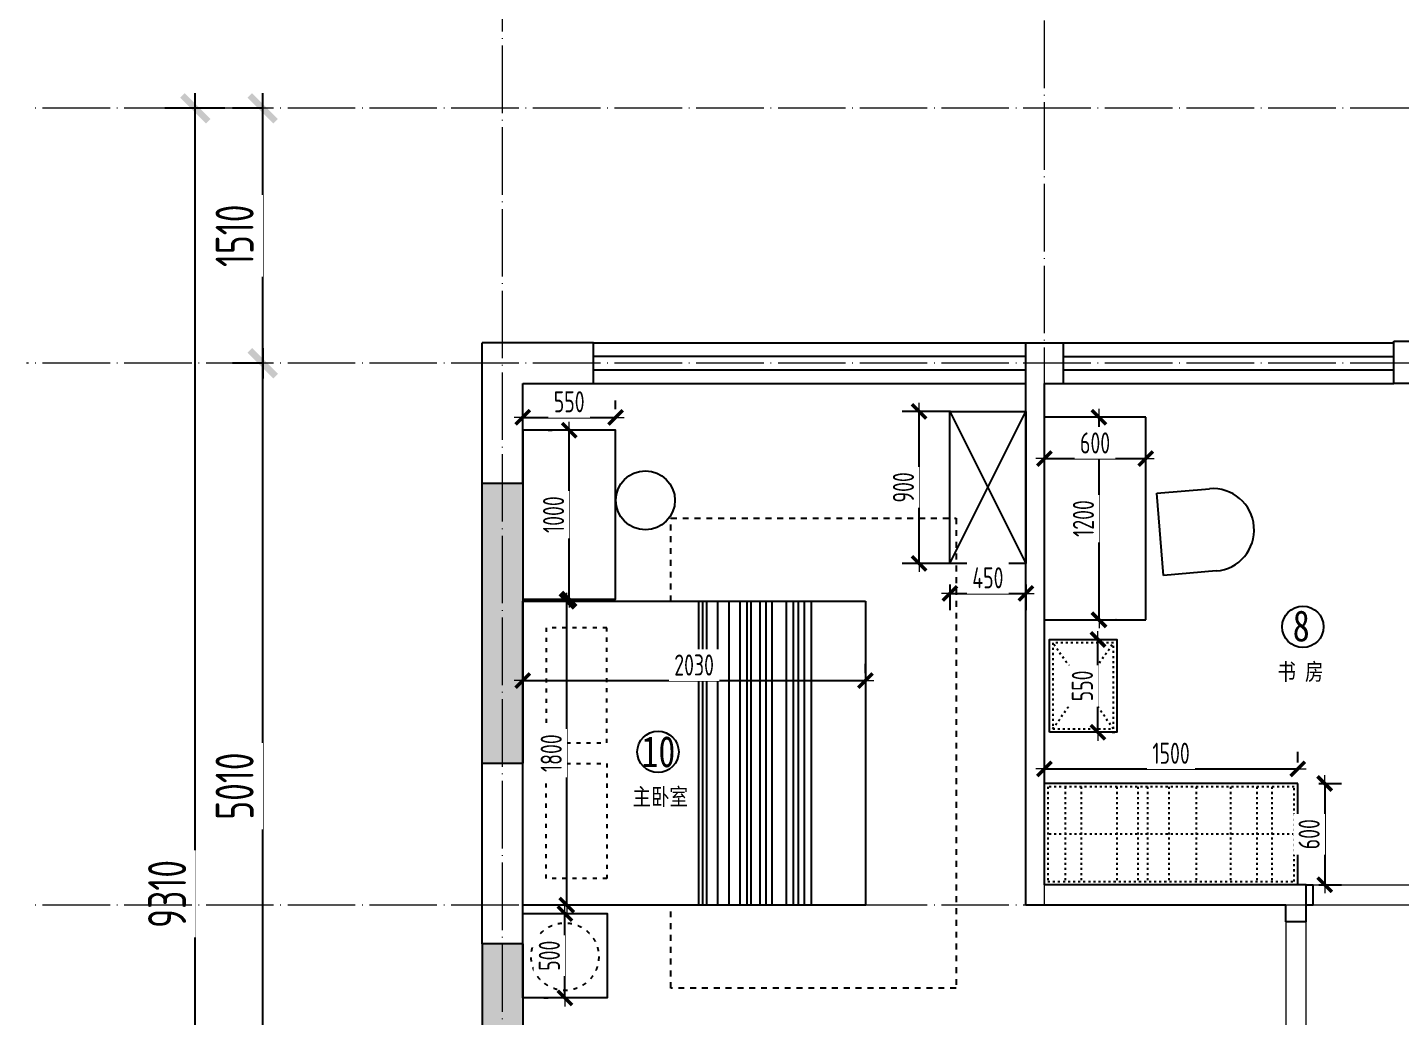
# Model space of a CAD drawing. Header units: inches. Extents: x 600 to 250244, y -404780 to 1000.
# Drawn here: x 32537 to 40670, y -348267 to -342407 of the extents above; entities that cross this region are included whole.
import ezdxf

# ---------------------------------------------------------------- set-up
doc = ezdxf.new("R2010")
doc.units = ezdxf.units.IN
doc.header["$MEASUREMENT"] = 0
for name, pattern in [('ACAD_ISO03W100', [30, 12, -18]), ('DOTE', [2.42, 2, -0.2, 0.02, -0.2]), ('iGo户型优化10', [30, 12, -18]), ('iGo户型优化15', [2, 1, -1])]:
    doc.linetypes.add(name, pattern=pattern)
for name, color, linetype in [('D-ARCHI', 250, 'Continuous'), ('EVH 立面填充', 8, 'Continuous'), ('IBS-003-建筑窗框', 3, 'Continuous'), ('IBS-182-原建筑非承重墙', 150, 'Continuous'), ('IBS-200-原建筑承重墙柱', 200, 'Continuous'), ('IBS-63-原建筑窗', 63, 'Continuous'), ('IDS-040-固定高家具', 40, 'Continuous'), ('IFF-51-活动家具', 51, 'Continuous'), ('iGo户型优化', 7, 'Continuous'), ('外标注', 50, 'Continuous'), ('房间编号', 50, 'Continuous')]:
    doc.layers.add(name, color=color, linetype=linetype)
doc.layers.add('天棚材质标注', color=2, linetype='Continuous', lineweight=5)
doc.layers.add('门', color=65, linetype='Continuous', lineweight=13)
doc.styles.add('ARI', font='SimSun.ttf', dxfattribs={"width": 0.8, "height": 200})
doc.styles.add('HBA-DIMT', font='ARCHS.SHX', dxfattribs={"width": 0.8})
doc.styles.add('宋体', font='SimSun.ttf', dxfattribs={"width": 0.8})
doc.dimstyles.new('HBA_40', dxfattribs={"dimscale": 50, "dimtxt": 2.5, "dimasz": 0.1, "dimexe": 2, "dimexo": 2.5, "dimgap": 0.6, "dimtad": 1, "dimdec": 0, "dimrnd": 5, "dimzin": 0, "dimtxsty": 'HBA-DIMT', "dimblk": 'HBA_DIMENSION_TICK', "dimblk1": 'HBA_DIMENSION_TICK', "dimblk2": 'HBA_DIMENSION_TICK', "dimcen": 0.125, "dimclrd": 44, "dimclre": 44, "dimclrt": 2, "dimadec": 0, "dimazin": 0, "dimtfac": 1, "dimtdec": 0, "dimtix": 1, "dimtmove": 1, "dimatfit": 3, "dimldrblk": 'HBA_Leader_Dot', "dimfxl": 0, "dimtvp": 1, "dimtfill": 1, "dimtolj": 1, "dimtzin": 0, "dimarcsym": 0})

# ---------------------------------------------------------------- blocks, each defined once
blk = doc.blocks.new('HBA_DIMENSION_TICK')
at = {"color": 0, "linetype": 'ByBlock'}
for p, q in [((-10, 0), (0, 0)), ((0, 0), (10, 0))]:
    blk.add_line(p, q, dxfattribs=at)
at = {"color": 50, "linetype": 'ByBlock'}
blk.add_solid([(-10, -7), (-7, -10), (7, 10), (10, 7)], dxfattribs=at)
blk = doc.blocks.new('*D253')
at = {"layer": 'Defpoints', "color": 0, "transparency": 16777216}
for p in [(33930.5, -344396.3), (34131.7, -344396.3), (34131.7, -349406.3)]:
    blk.add_point(p, dxfattribs=at)
at = {"layer": '外标注', "color": 44, "lineweight": -2, "transparency": 16777216}
for p, q in [((33930.5, -344396.3), (33750.5, -344396.3)), ((33930.5, -349397.3), (33930.5, -344405.3)), ((33930.5, -349406.3), (33750.5, -349406.3))]:
    blk.add_line(p, q, dxfattribs=at)
at = {"layer": '外标注', "color": 44, "lineweight": -2, "transparency": 16777216, "xscale": 9, "yscale": 9, "zscale": 9}
for p, rotation in [((33930.5, -344396.3), 90), ((33930.5, -349406.3), 270)]:
    blk.add_blockref('HBA_DIMENSION_TICK', p, dxfattribs=dict(at, rotation=rotation))
at = {"layer": '外标注', "color": 2, "transparency": 16777216, "insert": (33764, -346901.3), "char_height": 225, "attachment_point": 5, "rotation": 90, "style": 'HBA-DIMT', "bg_fill": 3, "box_fill_scale": 1.25, "bg_fill_color": 256, "bg_fill_true_color": 13158600, "bg_fill_transparency": 0}
blk.add_mtext('\\A1;5010', dxfattribs=at)
blk = doc.blocks.new('HBA_Leader_Dot')
at = {"color": 0, "linetype": 'ByBlock'}
blk.add_line((-5, 0), (-10, 0), dxfattribs=at)
at = {"color": 0, "linetype": 'ByBlock', "const_width": 5}
blk.add_lwpolyline([(-2.5, 0, 1), (2.5, 0, 1)], format="xyb", close=True, dxfattribs=at)
blk = doc.blocks.new('*D254')
at = {"layer": 'Defpoints', "color": 0, "transparency": 16777216}
for p in [(33930.5, -342886), (34131.7, -342886), (34131.7, -344396.3)]:
    blk.add_point(p, dxfattribs=at)
at = {"layer": '外标注', "color": 44, "lineweight": -2, "transparency": 16777216}
for p, q in [((33930.5, -342886), (33750.5, -342886)), ((33930.5, -344387.3), (33930.5, -342895)), ((33930.5, -344396.3), (33750.5, -344396.3))]:
    blk.add_line(p, q, dxfattribs=at)
at = {"layer": '外标注', "color": 44, "lineweight": -2, "transparency": 16777216, "xscale": 9, "yscale": 9, "zscale": 9}
for p, rotation in [((33930.5, -342886), 90), ((33930.5, -344396.3), 270)]:
    blk.add_blockref('HBA_DIMENSION_TICK', p, dxfattribs=dict(at, rotation=rotation))
at = {"layer": '外标注', "color": 2, "transparency": 16777216, "insert": (33764, -343641.2), "char_height": 225, "attachment_point": 5, "rotation": 90, "style": 'HBA-DIMT', "bg_fill": 3, "box_fill_scale": 1.25, "bg_fill_color": 256, "bg_fill_true_color": 13158600, "bg_fill_transparency": 0}
blk.add_mtext('\\A1;1510', dxfattribs=at)
blk = doc.blocks.new('*D255')
at = {"layer": 'Defpoints', "color": 0, "transparency": 16777216}
for p in [(33530.5, -342886), (33930.5, -342886), (33930.5, -352194.6)]:
    blk.add_point(p, dxfattribs=at)
at = {"layer": '外标注', "color": 44, "lineweight": -2, "transparency": 16777216}
for p, q in [((33705.5, -342886), (33350.5, -342886)), ((33530.5, -352185.6), (33530.5, -342895)), ((33705.5, -352194.6), (33350.5, -352194.6))]:
    blk.add_line(p, q, dxfattribs=at)
at = {"layer": '外标注', "color": 44, "lineweight": -2, "transparency": 16777216, "xscale": 9, "yscale": 9, "zscale": 9}
for p, rotation in [((33530.5, -342886), 90), ((33530.5, -352194.6), 270)]:
    blk.add_blockref('HBA_DIMENSION_TICK', p, dxfattribs=dict(at, rotation=rotation))
at = {"layer": '外标注', "color": 2, "transparency": 16777216, "insert": (33364, -347540.3), "char_height": 225, "attachment_point": 5, "rotation": 90, "style": 'HBA-DIMT', "bg_fill": 3, "box_fill_scale": 1.25, "bg_fill_color": 256, "bg_fill_true_color": 13158600, "bg_fill_transparency": 0}
blk.add_mtext('\\A1;9310', dxfattribs=at)
blk = doc.blocks.new('抖音iGo户型优化-0379')
at = {"layer": 'IFF-51-活动家具', "ltscale": 100}
for p, q in [((61412.4, -161495.3), (61386.6, -161183.2)), ((61873.5, -161142.9), (61899.3, -161455.1)), ((61899.3, -161455.1), (61412.4, -161495.3))]:
    blk.add_line(p, q, dxfattribs=at)
blk.add_arc((61630, -161163.1), 244.3, 4.72175, 184.72175, dxfattribs=at)
blk = doc.blocks.new('fntjy')
at = {"layer": 'IFF-51-活动家具'}
for p, q in [((34752.5, -15105.9), (34752.5, -13305.9)), ((34794.2, -15105.9), (34794.2, -13305.9)), ((34830, -15105.9), (34830, -13305.9)), ((34859.8, -15105.9), (34859.8, -13305.9)), ((34901.5, -15105.9), (34901.5, -13305.9)), ((34985, -15105.9), (34985, -13305.9)), ((35020.8, -15105.9), (35020.8, -13305.9)), ((35056.5, -15105.9), (35056.5, -13305.9)), ((35110.2, -15105.9), (35110.2, -13305.9)), ((35134, -15105.9), (35134, -13305.9)), ((35175.8, -15105.9), (35175.8, -13305.9)), ((35241.4, -15105.9), (35241.4, -13305.9)), ((35306.9, -15105.9), (35306.9, -13305.9)), ((35372.5, -15105.9), (35372.5, -13305.9)), ((35396.4, -15105.9), (35396.4, -13305.9)), ((35420.2, -15105.9), (35420.2, -13305.9))]:
    blk.add_line(p, q, dxfattribs=at)
for points in [[(36461.1, -12755.9), (36461.1, -13255.9), (35961.1, -13255.9), (35961.1, -12755.9)], [(34431.1, -15105.9), (34431.1, -13305.9), (36461.1, -13305.9), (36461.1, -15105.9)]]:
    blk.add_lwpolyline(points, close=True, dxfattribs=at)
at = {"layer": 'iGo户型优化', "color": 251, "linetype": 'iGo户型优化15', "ltscale": 35}
blk.add_lwpolyline([(35583.4, -15105.9), (35583.4, -15598), (33894.5, -15598), (33894.5, -12813.8), (35583.4, -12813.8), (35583.4, -13305.9)], dxfattribs=at)
at = {"layer": 'iGo户型优化', "color": 251, "linetype": 'iGo户型优化10', "ltscale": 2}
for points in [[(36323.1, -13463), (36323.1, -14145.4), (35962.8, -14145.4), (35962.8, -13463)], [(36323.1, -14948.8), (36323.1, -14266.4), (35962.8, -14266.4), (35962.8, -14948.8)]]:
    blk.add_lwpolyline(points, close=True, dxfattribs=at)
blk.add_circle((36211.1, -13000.4), 200, dxfattribs=at)
blk = doc.blocks.new('*D299')
at = {"layer": 'Defpoints', "color": 0, "transparency": 16777216}
for p in [(40060.5, -346799.3), (38560.5, -346886.3), (40060.5, -346886.3)]:
    blk.add_point(p, dxfattribs=at)
at = {"layer": '天棚材质标注', "color": 44, "lineweight": -2, "transparency": 16777216}
for p, q in [((38560.5, -346761.3), (38560.5, -346699.3)), ((40060.5, -346761.3), (40060.5, -346699.3)), ((38565.5, -346799.3), (40055.5, -346799.3))]:
    blk.add_line(p, q, dxfattribs=at)
at = {"layer": '天棚材质标注', "color": 44, "lineweight": -2, "transparency": 16777216, "xscale": 5, "yscale": 5, "zscale": 5, "rotation": 180}
blk.add_blockref('HBA_DIMENSION_TICK', (38560.5, -346799.3), dxfattribs=at)
at = {"layer": '天棚材质标注', "color": 44, "lineweight": -2, "transparency": 16777216, "xscale": 5, "yscale": 5, "zscale": 5}
blk.add_blockref('HBA_DIMENSION_TICK', (40060.5, -346799.3), dxfattribs=at)
at = {"layer": '天棚材质标注', "color": 2, "transparency": 16777216, "insert": (39310.5, -346706.8), "char_height": 125, "attachment_point": 5, "style": 'HBA-DIMT', "bg_fill": 3, "box_fill_scale": 1.25, "bg_fill_color": 256, "bg_fill_true_color": 13158600, "bg_fill_transparency": 0}
blk.add_mtext('\\A1;1500', dxfattribs=at)
blk = doc.blocks.new('*D300')
at = {"layer": 'Defpoints', "color": 0, "transparency": 16777216}
for p in [(40060.5, -346886.3), (40060.5, -347486.3), (40220.6, -347486.3)]:
    blk.add_point(p, dxfattribs=at)
at = {"layer": '天棚材质标注', "color": 44, "lineweight": -2, "transparency": 16777216}
for p, q in [((40185.5, -346886.3), (40320.6, -346886.3)), ((40220.6, -346891.3), (40220.6, -347481.3)), ((40185.5, -347486.3), (40320.6, -347486.3))]:
    blk.add_line(p, q, dxfattribs=at)
at = {"layer": '天棚材质标注', "color": 44, "lineweight": -2, "transparency": 16777216, "xscale": 5, "yscale": 5, "zscale": 5}
for p, rotation in [((40220.6, -346886.3), 90), ((40220.6, -347486.3), 270)]:
    blk.add_blockref('HBA_DIMENSION_TICK', p, dxfattribs=dict(at, rotation=rotation))
at = {"layer": '天棚材质标注', "color": 2, "transparency": 16777216, "insert": (40128.1, -347186.3), "char_height": 125, "attachment_point": 5, "rotation": 90, "style": 'HBA-DIMT', "bg_fill": 3, "box_fill_scale": 1.25, "bg_fill_color": 256, "bg_fill_true_color": 13158600, "bg_fill_transparency": 0}
blk.add_mtext('\\A1;600', dxfattribs=at)
blk = doc.blocks.new('*D304')
at = {"layer": 'Defpoints', "color": 0, "transparency": 16777216}
for p in [(38836.6, -346032.8), (38877.6, -346032.8), (38836.6, -346582.8)]:
    blk.add_point(p, dxfattribs=at)
at = {"layer": '天棚材质标注', "color": 44, "lineweight": -2, "transparency": 16777216}
for p, q in [((38877.6, -346577.8), (38877.6, -346037.8)), ((38961.6, -346032.8), (38977.6, -346032.8)), ((38961.6, -346582.8), (38977.6, -346582.8))]:
    blk.add_line(p, q, dxfattribs=at)
at = {"layer": '天棚材质标注', "color": 44, "lineweight": -2, "transparency": 16777216, "xscale": 5, "yscale": 5, "zscale": 5}
for p, rotation in [((38877.6, -346032.8), 90), ((38877.6, -346582.8), 270)]:
    blk.add_blockref('HBA_DIMENSION_TICK', p, dxfattribs=dict(at, rotation=rotation))
at = {"layer": '天棚材质标注', "color": 2, "transparency": 16777216, "insert": (38785.1, -346307.8), "char_height": 125, "attachment_point": 5, "rotation": 90, "style": 'HBA-DIMT', "bg_fill": 3, "box_fill_scale": 1.25, "bg_fill_color": 256, "bg_fill_true_color": 13158600, "bg_fill_transparency": 0}
blk.add_mtext('\\A1;550', dxfattribs=at)
blk = doc.blocks.new('*D305')
at = {"layer": 'Defpoints', "color": 0, "transparency": 16777216}
for p in [(38860.5, -344716.3), (38883.7, -344716.3), (38860.5, -345916.3)]:
    blk.add_point(p, dxfattribs=at)
at = {"layer": '天棚材质标注', "color": 44, "lineweight": -2, "transparency": 16777216}
for p, q in [((38883.7, -345911.3), (38883.7, -344721.3)), ((38985.5, -344716.3), (38983.7, -344716.3)), ((38985.5, -345916.3), (38983.7, -345916.3))]:
    blk.add_line(p, q, dxfattribs=at)
at = {"layer": '天棚材质标注', "color": 44, "lineweight": -2, "transparency": 16777216, "xscale": 5, "yscale": 5, "zscale": 5}
for p, rotation in [((38883.7, -344716.3), 90), ((38883.7, -345916.3), 270)]:
    blk.add_blockref('HBA_DIMENSION_TICK', p, dxfattribs=dict(at, rotation=rotation))
at = {"layer": '天棚材质标注', "color": 2, "transparency": 16777216, "insert": (38791.2, -345316.3), "char_height": 125, "attachment_point": 5, "rotation": 90, "style": 'HBA-DIMT', "bg_fill": 3, "box_fill_scale": 1.25, "bg_fill_color": 256, "bg_fill_true_color": 13158600, "bg_fill_transparency": 0}
blk.add_mtext('\\A1;1200', dxfattribs=at)
blk = doc.blocks.new('*D306')
at = {"layer": 'Defpoints', "color": 0, "transparency": 16777216}
for p in [(38560.5, -344950.1), (39160.5, -344950.1), (39160.5, -344961.1)]:
    blk.add_point(p, dxfattribs=at)
at = {"layer": '天棚材质标注', "color": 44, "lineweight": -2, "transparency": 16777216}
for p, q in [((38565.5, -344961.1), (39155.5, -344961.1)), ((38560.5, -345075.1), (38560.5, -345061.1)), ((39160.5, -345075.1), (39160.5, -345061.1))]:
    blk.add_line(p, q, dxfattribs=at)
at = {"layer": '天棚材质标注', "color": 44, "lineweight": -2, "transparency": 16777216, "xscale": 5, "yscale": 5, "zscale": 5, "rotation": 180}
blk.add_blockref('HBA_DIMENSION_TICK', (38560.5, -344961.1), dxfattribs=at)
at = {"layer": '天棚材质标注', "color": 44, "lineweight": -2, "transparency": 16777216, "xscale": 5, "yscale": 5, "zscale": 5}
blk.add_blockref('HBA_DIMENSION_TICK', (39160.5, -344961.1), dxfattribs=at)
at = {"layer": '天棚材质标注', "color": 2, "transparency": 16777216, "insert": (38860.5, -344868.6), "char_height": 125, "attachment_point": 5, "style": 'HBA-DIMT', "bg_fill": 3, "box_fill_scale": 1.25, "bg_fill_color": 256, "bg_fill_true_color": 13158600, "bg_fill_transparency": 0}
blk.add_mtext('\\A1;600', dxfattribs=at)
blk = doc.blocks.new('*D309')
at = {"layer": 'Defpoints', "color": 0, "transparency": 16777216}
for p in [(35720.5, -347656.3), (35720.5, -347656.3), (35720.5, -348156.3)]:
    blk.add_point(p, dxfattribs=at)
at = {"layer": '天棚材质标注', "color": 44, "lineweight": -2, "transparency": 16777216}
for p, q in [((35595.5, -347656.3), (35620.5, -347656.3)), ((35720.5, -348151.3), (35720.5, -347661.3)), ((35595.5, -348156.3), (35620.5, -348156.3))]:
    blk.add_line(p, q, dxfattribs=at)
at = {"layer": '天棚材质标注', "color": 44, "lineweight": -2, "transparency": 16777216, "xscale": 5, "yscale": 5, "zscale": 5}
for p, rotation in [((35720.5, -347656.3), 90), ((35720.5, -348156.3), 270)]:
    blk.add_blockref('HBA_DIMENSION_TICK', p, dxfattribs=dict(at, rotation=rotation))
at = {"layer": '天棚材质标注', "color": 2, "transparency": 16777216, "insert": (35628, -347906.3), "char_height": 125, "attachment_point": 5, "rotation": 90, "style": 'HBA-DIMT', "bg_fill": 3, "box_fill_scale": 1.25, "bg_fill_color": 256, "bg_fill_true_color": 13158600, "bg_fill_transparency": 0}
blk.add_mtext('\\A1;500', dxfattribs=at)
blk = doc.blocks.new('*D310')
at = {"layer": 'Defpoints', "color": 0, "transparency": 16777216}
for p in [(35720.5, -345806.3), (35731.5, -345806.3), (35720.5, -347606.3)]:
    blk.add_point(p, dxfattribs=at)
at = {"layer": '天棚材质标注', "color": 44, "lineweight": -2, "transparency": 16777216}
for p, q in [((35731.5, -347601.3), (35731.5, -345811.3)), ((35845.5, -345806.3), (35831.5, -345806.3)), ((35845.5, -347606.3), (35831.5, -347606.3))]:
    blk.add_line(p, q, dxfattribs=at)
at = {"layer": '天棚材质标注', "color": 44, "lineweight": -2, "transparency": 16777216, "xscale": 5, "yscale": 5, "zscale": 5}
for p, rotation in [((35731.5, -345806.3), 90), ((35731.5, -347606.3), 270)]:
    blk.add_blockref('HBA_DIMENSION_TICK', p, dxfattribs=dict(at, rotation=rotation))
at = {"layer": '天棚材质标注', "color": 2, "transparency": 16777216, "insert": (35639, -346706.3), "char_height": 125, "attachment_point": 5, "rotation": 90, "style": 'HBA-DIMT', "bg_fill": 3, "box_fill_scale": 1.25, "bg_fill_color": 256, "bg_fill_true_color": 13158600, "bg_fill_transparency": 0}
blk.add_mtext('\\A1;1800', dxfattribs=at)
blk = doc.blocks.new('*D311')
at = {"layer": 'Defpoints', "color": 0, "transparency": 16777216}
for p in [(35745.5, -344793.2), (35745.5, -344793.2), (35745.5, -345793.2)]:
    blk.add_point(p, dxfattribs=at)
at = {"layer": '天棚材质标注', "color": 44, "lineweight": -2, "transparency": 16777216}
for p, q in [((35620.5, -344793.2), (35645.5, -344793.2)), ((35745.5, -345788.2), (35745.5, -344798.2)), ((35620.5, -345793.2), (35645.5, -345793.2))]:
    blk.add_line(p, q, dxfattribs=at)
at = {"layer": '天棚材质标注', "color": 44, "lineweight": -2, "transparency": 16777216, "xscale": 5, "yscale": 5, "zscale": 5}
for p, rotation in [((35745.5, -344793.2), 90), ((35745.5, -345793.2), 270)]:
    blk.add_blockref('HBA_DIMENSION_TICK', p, dxfattribs=dict(at, rotation=rotation))
at = {"layer": '天棚材质标注', "color": 2, "transparency": 16777216, "insert": (35653, -345293.2), "char_height": 125, "attachment_point": 5, "rotation": 90, "style": 'HBA-DIMT', "bg_fill": 3, "box_fill_scale": 1.25, "bg_fill_color": 256, "bg_fill_true_color": 13158600, "bg_fill_transparency": 0}
blk.add_mtext('\\A1;1000', dxfattribs=at)
blk = doc.blocks.new('*D312')
at = {"layer": 'Defpoints', "color": 0, "transparency": 16777216}
for p in [(36020.5, -344716.8), (35470.5, -344793.2), (36020.5, -344793.2)]:
    blk.add_point(p, dxfattribs=at)
at = {"layer": '天棚材质标注', "color": 44, "lineweight": -2, "transparency": 16777216}
for p, q in [((35470.5, -344668.2), (35470.5, -344616.8)), ((36020.5, -344668.2), (36020.5, -344616.8)), ((35475.5, -344716.8), (36015.5, -344716.8))]:
    blk.add_line(p, q, dxfattribs=at)
at = {"layer": '天棚材质标注', "color": 44, "lineweight": -2, "transparency": 16777216, "xscale": 5, "yscale": 5, "zscale": 5, "rotation": 180}
blk.add_blockref('HBA_DIMENSION_TICK', (35470.5, -344716.8), dxfattribs=at)
at = {"layer": '天棚材质标注', "color": 44, "lineweight": -2, "transparency": 16777216, "xscale": 5, "yscale": 5, "zscale": 5}
blk.add_blockref('HBA_DIMENSION_TICK', (36020.5, -344716.8), dxfattribs=at)
at = {"layer": '天棚材质标注', "color": 2, "transparency": 16777216, "insert": (35745.5, -344624.3), "char_height": 125, "attachment_point": 5, "style": 'HBA-DIMT', "bg_fill": 3, "box_fill_scale": 1.25, "bg_fill_color": 256, "bg_fill_true_color": 13158600, "bg_fill_transparency": 0}
blk.add_mtext('\\A1;550', dxfattribs=at)
blk = doc.blocks.new('*D313')
at = {"layer": 'Defpoints', "color": 0, "transparency": 16777216}
for p in [(37817.6, -344681.8), (38129.4, -344681.8), (38129.4, -345581.8)]:
    blk.add_point(p, dxfattribs=at)
at = {"layer": '天棚材质标注', "color": 44, "lineweight": -2, "transparency": 16777216}
for p, q in [((38004.4, -344681.8), (37717.6, -344681.8)), ((37817.6, -345576.8), (37817.6, -344686.8)), ((38004.4, -345581.8), (37717.6, -345581.8))]:
    blk.add_line(p, q, dxfattribs=at)
at = {"layer": '天棚材质标注', "color": 44, "lineweight": -2, "transparency": 16777216, "xscale": 5, "yscale": 5, "zscale": 5}
for p, rotation in [((37817.6, -344681.8), 90), ((37817.6, -345581.8), 270)]:
    blk.add_blockref('HBA_DIMENSION_TICK', p, dxfattribs=dict(at, rotation=rotation))
at = {"layer": '天棚材质标注', "color": 2, "transparency": 16777216, "insert": (37725.1, -345131.8), "char_height": 125, "attachment_point": 5, "rotation": 90, "style": 'HBA-DIMT', "bg_fill": 3, "box_fill_scale": 1.25, "bg_fill_color": 256, "bg_fill_true_color": 13158600, "bg_fill_transparency": 0}
blk.add_mtext('\\A1;900', dxfattribs=at)
blk = doc.blocks.new('*D314')
at = {"layer": 'Defpoints', "color": 0, "transparency": 16777216}
for p in [(38000.5, -345581.8), (38450.5, -345581.8), (38450.5, -345759.8)]:
    blk.add_point(p, dxfattribs=at)
at = {"layer": '天棚材质标注', "color": 44, "lineweight": -2, "transparency": 16777216}
for p, q in [((38000.5, -345706.8), (38000.5, -345859.8)), ((38450.5, -345706.8), (38450.5, -345859.8)), ((38005.5, -345759.8), (38445.5, -345759.8))]:
    blk.add_line(p, q, dxfattribs=at)
at = {"layer": '天棚材质标注', "color": 44, "lineweight": -2, "transparency": 16777216, "xscale": 5, "yscale": 5, "zscale": 5, "rotation": 180}
blk.add_blockref('HBA_DIMENSION_TICK', (38000.5, -345759.8), dxfattribs=at)
at = {"layer": '天棚材质标注', "color": 44, "lineweight": -2, "transparency": 16777216, "xscale": 5, "yscale": 5, "zscale": 5}
blk.add_blockref('HBA_DIMENSION_TICK', (38450.5, -345759.8), dxfattribs=at)
at = {"layer": '天棚材质标注', "color": 2, "transparency": 16777216, "insert": (38225.5, -345667.3), "char_height": 125, "attachment_point": 5, "style": 'HBA-DIMT', "bg_fill": 3, "box_fill_scale": 1.25, "bg_fill_color": 256, "bg_fill_true_color": 13158600, "bg_fill_transparency": 0}
blk.add_mtext('\\A1;450', dxfattribs=at)
blk = doc.blocks.new('*D315')
at = {"layer": 'Defpoints', "color": 0, "transparency": 16777216}
for p in [(37500.5, -346276.5), (35470.5, -346358.1), (37500.5, -346358.1)]:
    blk.add_point(p, dxfattribs=at)
at = {"layer": '天棚材质标注', "color": 44, "lineweight": -2, "transparency": 16777216}
for p, q in [((35470.5, -346233.1), (35470.5, -346176.5)), ((37500.5, -346233.1), (37500.5, -346176.5)), ((35475.5, -346276.5), (37495.5, -346276.5))]:
    blk.add_line(p, q, dxfattribs=at)
at = {"layer": '天棚材质标注', "color": 44, "lineweight": -2, "transparency": 16777216, "xscale": 5, "yscale": 5, "zscale": 5, "rotation": 180}
blk.add_blockref('HBA_DIMENSION_TICK', (35470.5, -346276.5), dxfattribs=at)
at = {"layer": '天棚材质标注', "color": 44, "lineweight": -2, "transparency": 16777216, "xscale": 5, "yscale": 5, "zscale": 5}
blk.add_blockref('HBA_DIMENSION_TICK', (37500.5, -346276.5), dxfattribs=at)
at = {"layer": '天棚材质标注', "color": 2, "transparency": 16777216, "insert": (36485.5, -346184), "char_height": 125, "attachment_point": 5, "style": 'HBA-DIMT', "bg_fill": 3, "box_fill_scale": 1.25, "bg_fill_color": 256, "bg_fill_true_color": 13158600, "bg_fill_transparency": 0}
blk.add_mtext('\\A1;2030', dxfattribs=at)

msp = doc.modelspace()

# ---------------------------------------------------------------- hatches: boundary and pattern name
at = {"layer": 'EVH 立面填充'}
h = msp.add_hatch(color=256, dxfattribs=at)
h.dxf.hatch_style = 1
h.paths.add_polyline_path([(35230.5, -346766.3), (35470.5, -346766.3), (35470.5, -345106.3), (35230.5, -345106.3)])
h = msp.add_hatch(color=256, dxfattribs=at)
h.dxf.hatch_style = 1
h.paths.add_polyline_path([(35470.5, -349286.3), (35470.5, -347836.3), (35230.5, -347836.3), (35230.5, -349526.3), (35870.5, -349526.3), (35870.5, -349286.3)])

# ---------------------------------------------------------------- linework, layer by layer
at = {"layer": 'D-ARCHI', "color": 251, "linetype": 'DOTE', "lineweight": 5, "ltscale": 200}
for p, q in [((35350.5, -355014.6), (35350.5, -340066)), ((38560.5, -347606.3), (38560.5, -340066))]:
    msp.add_line(p, q, dxfattribs=at)
at = {"layer": 'IBS-003-建筑窗框', "color": 251, "ltscale": 10}
for p, q in [((35890.5, -344275.3), (38450.5, -344275.3)), ((38670.5, -344276.3), (40630.5, -344276.3)), ((35890.5, -344516.3), (38450.5, -344516.3)), ((38670.5, -344516.3), (40630.5, -344516.3))]:
    msp.add_line(p, q, dxfattribs=at)
at = {"layer": 'IBS-182-原建筑非承重墙'}
for p, q in [((35890.5, -344275.3), (35230.5, -344275.3)), ((35230.5, -345106.3), (35230.5, -344276.3)), ((35890.5, -344516.3), (35890.5, -344275.3)), ((38450.5, -344275.3), (38670.5, -344275.3)), ((38450.5, -347606.3), (38450.5, -344276.3)), ((38670.5, -344275.3), (38670.5, -344516.3)), ((40630.5, -344516.3), (40630.5, -344266.3)), ((40630.5, -344266.3), (41040.5, -344266.3)), ((35470.5, -345106.3), (35470.5, -344516.3)), ((35470.5, -344516.3), (35890.5, -344516.3)), ((38560.5, -347486.3), (38560.5, -344516.3)), ((38560.5, -344516.3), (38670.5, -344516.3)), ((41040.5, -344516.3), (40630.5, -344516.3)), ((35230.5, -347836.3), (35230.5, -346766.3)), ((35470.5, -347836.3), (35470.5, -346766.3)), ((40110.5, -347486.3), (38560.5, -347486.3)), ((40110.5, -347706.3), (40110.5, -347486.3)), ((39990.5, -347606.3), (38450.5, -347606.3)), ((39990.5, -347706.3), (39990.5, -347606.3)), ((40110.5, -347706.3), (39990.5, -347706.3))]:
    msp.add_line(p, q, dxfattribs=at)
msp.add_lwpolyline([(40110.5, -347486.3), (40150.5, -347486.3), (40150.5, -347606.3), (40110.5, -347606.3)], close=True, dxfattribs=at)
at = {"layer": 'IBS-200-原建筑承重墙柱', "ltscale": 0.02}
for p, q in [((35230.5, -345106.3), (35470.5, -345106.3)), ((35230.5, -346766.3), (35230.5, -345106.3)), ((35470.5, -345106.3), (35470.5, -346766.3)), ((35230.5, -346766.3), (35470.5, -346766.3)), ((35470.5, -347836.3), (35230.5, -347836.3)), ((35230.5, -347836.3), (35230.5, -349526.3)), ((35470.5, -347836.3), (35470.5, -349286.3))]:
    msp.add_line(p, q, dxfattribs=at)
at = {"layer": 'IBS-63-原建筑窗'}
for p, q in [((35890.5, -344355.3), (38450.5, -344355.3)), ((38670.5, -344356.3), (40630.5, -344356.3)), ((35890.5, -344436.3), (38450.5, -344436.3)), ((38670.5, -344436.3), (40630.5, -344436.3))]:
    msp.add_line(p, q, dxfattribs=at)
at = {"layer": 'IDS-040-固定高家具', "linetype": 'ACAD_ISO03W100'}
for p, q in [((38609.6, -346562.8), (38969.6, -346052.8)), ((38969.6, -346562.8), (38609.6, -346052.8)), ((38683.9, -346906.3), (38683.9, -347466.3)), ((38779, -346906.3), (38779, -347466.3)), ((38989.2, -346906.3), (38989.2, -347466.3)), ((39113, -346906.3), (39113, -347466.3)), ((39170.6, -346906.3), (39170.6, -347466.3)), ((39297.3, -346906.3), (39297.3, -347466.3)), ((39458.6, -346906.3), (39458.6, -347466.3)), ((39663.1, -346906.3), (39663.1, -347466.3)), ((39818.6, -346906.3), (39818.6, -347466.3)), ((39907.9, -346906.3), (39907.9, -347466.3)), ((40040.5, -347186.3), (38580.5, -347186.3))]:
    msp.add_line(p, q, dxfattribs=at)
at = {"layer": 'IDS-040-固定高家具'}
for p, q in [((40060.5, -346886.3), (38560.5, -346886.3)), ((40060.5, -347486.3), (40060.5, -346886.3))]:
    msp.add_line(p, q, dxfattribs=at)
msp.add_lwpolyline([(38589.6, -346582.8), (38589.6, -346032.8), (38989.6, -346032.8), (38989.6, -346582.8)], close=True, dxfattribs=at)
at = {"layer": 'IDS-040-固定高家具', "linetype": 'ACAD_ISO03W100'}
for points in [[(38609.6, -346562.8), (38969.6, -346562.8), (38969.6, -346052.8), (38609.6, -346052.8)], [(38580.5, -347466.3), (40040.5, -347466.3), (40040.5, -346906.3), (38580.5, -346906.3)]]:
    msp.add_lwpolyline(points, close=True, dxfattribs=at)
at = {"layer": 'IFF-51-活动家具'}
for p, q in [((38000.5, -345581.8), (38450.5, -344681.8)), ((38000.5, -344681.8), (38450.5, -345581.8)), ((39160.5, -344716.3), (38560.5, -344716.3)), ((39160.5, -345916.3), (39160.5, -344716.3)), ((38560.5, -345916.3), (39160.5, -345916.3))]:
    msp.add_line(p, q, dxfattribs=at)
for points in [[(38000.5, -344681.8), (38450.5, -344681.8), (38450.5, -345581.8), (38000.5, -345581.8)], [(35470.5, -345793.2), (36020.5, -345793.2), (36020.5, -344793.2), (35470.5, -344793.2)]]:
    msp.add_lwpolyline(points, close=True, dxfattribs=at)
msp.add_circle((36197, -345208.4), 175, dxfattribs=at)
at = {"layer": '房间编号'}
for centre in [(40091.3, -345957.8), (36271.7, -346698.6)]:
    msp.add_circle(centre, 122.5, dxfattribs=at)
at = {"layer": '门', "color": 8, "lineweight": 5}
for points in [[(40150.5, -347486.3), (40990.5, -347486.3), (40990.5, -347606.3), (40150.5, -347606.3)], [(39990.2, -348586.3), (40110.5, -348586.3), (40110.5, -347706.3), (39990.2, -347706.3)]]:
    msp.add_lwpolyline(points, close=True, dxfattribs=at)

# ---------------------------------------------------------------- block references
at = {"rotation": 180}
msp.add_blockref('fntjy', (71931.6, -360912.2), dxfattribs=at)
at = {"layer": 'IFF-51-活动家具', "rotation": 270}
msp.add_blockref('抖音iGo户型优化-0379', (200721.3, -283753.5), dxfattribs=at)

# ---------------------------------------------------------------- texts
at = {"layer": '房间编号', "color": 8, "style": '宋体', "width": 0.8}
for s, p in [('书 房', (39940.7, -346273.5)), ('主卧室', (36121.1, -347014.3))]:
    msp.add_text(s, height=100, dxfattribs=at).set_placement(p)
at = {"layer": '房间编号', "width": 2606.465, "attachment_point": 3, "style": 'ARI'}
for s, insert, char_height in [('8', (40131.6, -345860), 183.8), ('10', (36374.1, -346604.9), 183.75)]:
    msp.add_mtext(s, dxfattribs=dict(at, insert=insert, char_height=char_height))

# ---------------------------------------------------------------- dimensions: what is measured, and where the dimension line sits
at = {"layer": '外标注'}
dim = msp.add_linear_dim(base=(33930.5, -344396.3), p1=(34131.7, -349406.3), p2=(34131.7, -344396.3), angle=270, dimstyle='HBA_40', override={"dimscale": 90, "dimfxl": 200, "dimfxlon": 1}, dxfattribs=at)
dim.commit()
dim.dimension.update_dxf_attribs({"geometry": '*D253', "text_midpoint": (33764, -346901.3)})

# ---------------------------------------------------------------- next in the draw order: dimensions: what is measured, and where the dimension line sits
dim = msp.add_linear_dim(base=(33930.5, -342886), p1=(34131.7, -344396.3), p2=(34131.7, -342886), angle=270, dimstyle='HBA_40', override={"dimscale": 90, "dimfxl": 200, "dimfxlon": 1}, dxfattribs=at)
dim.commit()
dim.dimension.update_dxf_attribs({"geometry": '*D254', "text_midpoint": (33764, -343641.2)})
at = {"layer": '天棚材质标注', "color": 6}
dim = msp.add_linear_dim(base=(37817.6, -344681.8), p1=(38129.4, -345581.8), p2=(38129.4, -344681.8), angle=90, dimstyle='HBA_40', dxfattribs=at)
dim.commit()
dim.dimension.update_dxf_attribs({"geometry": '*D313', "text_midpoint": (37725.1, -345131.8)})
dim = msp.add_linear_dim(base=(40060.5, -346799.3), p1=(38560.5, -346886.3), p2=(40060.5, -346886.3), dimstyle='HBA_40', dxfattribs=at)
dim.commit()
dim.dimension.update_dxf_attribs({"geometry": '*D299', "text_midpoint": (39310.5, -346706.8)})

# ---------------------------------------------------------------- next in the draw order: dimensions: what is measured, and where the dimension line sits
at = {"layer": '外标注'}
dim = msp.add_linear_dim(base=(33530.5, -342886), p1=(33930.5, -352194.6), p2=(33930.5, -342886), angle=90, dimstyle='HBA_40', override={"dimscale": 90, "dimfxl": 200, "dimfxlon": 1}, dxfattribs=at)
dim.commit()
dim.dimension.update_dxf_attribs({"geometry": '*D255', "text_midpoint": (33364, -347540.3)})
at = {"layer": '天棚材质标注', "color": 6}
dim = msp.add_linear_dim(base=(38450.5, -345759.8), p1=(38000.5, -345581.8), p2=(38450.5, -345581.8), dimstyle='HBA_40', dxfattribs=at)
dim.commit()
dim.dimension.update_dxf_attribs({"geometry": '*D314', "text_midpoint": (38225.5, -345667.3)})
for base, p1, p2, picture, middle in [((38877.6, -346032.8), (38836.6, -346582.8), (38836.6, -346032.8), '*D304', (38785.1, -346307.8)), ((40220.6, -347486.3), (40060.5, -346886.3), (40060.5, -347486.3), '*D300', (40128.1, -347186.3))]:
    dim = msp.add_linear_dim(base=base, p1=p1, p2=p2, angle=90, dimstyle='HBA_40', dxfattribs=at)
    dim.commit()
    dim.dimension.update_dxf_attribs({"geometry": picture, "text_midpoint": middle})

# ---------------------------------------------------------------- next in the draw order: linework, layer by layer
at = {"layer": 'D-ARCHI', "color": 251, "linetype": 'DOTE', "lineweight": 5, "ltscale": 200}
for p, q in [((52870.5, -342886), (32543.2, -342886)), ((52870.5, -344396.3), (32530.5, -344396.3)), ((52870.5, -347606.3), (32543.2, -347606.3))]:
    msp.add_line(p, q, dxfattribs=at)

# ---------------------------------------------------------------- next in the draw order: dimensions: what is measured, and where the dimension line sits
at = {"layer": '天棚材质标注', "color": 6}
dim = msp.add_linear_dim(base=(38883.7, -344716.3), p1=(38860.5, -345916.3), p2=(38860.5, -344716.3), angle=90, dimstyle='HBA_40', dxfattribs=at)
dim.commit()
dim.dimension.update_dxf_attribs({"geometry": '*D305', "text_midpoint": (38791.2, -345316.3)})

# ---------------------------------------------------------------- next in the draw order: dimensions: what is measured, and where the dimension line sits
dim = msp.add_linear_dim(base=(39160.5, -344961.1), p1=(38560.5, -344950.1), p2=(39160.5, -344950.1), dimstyle='HBA_40', dxfattribs=at)
dim.commit()
dim.dimension.update_dxf_attribs({"geometry": '*D306', "text_midpoint": (38860.5, -344868.6)})
dim = msp.add_linear_dim(base=(35720.5, -347656.3), p1=(35720.5, -348156.3), p2=(35720.5, -347656.3), angle=90, dimstyle='HBA_40', dxfattribs=at)
dim.commit()
dim.dimension.update_dxf_attribs({"geometry": '*D309', "text_midpoint": (35628, -347906.3)})

# ---------------------------------------------------------------- next in the draw order: dimensions: what is measured, and where the dimension line sits
dim = msp.add_linear_dim(base=(35731.5, -345806.3), p1=(35720.5, -347606.3), p2=(35720.5, -345806.3), angle=90, dimstyle='HBA_40', dxfattribs=at)
dim.commit()
dim.dimension.update_dxf_attribs({"geometry": '*D310', "text_midpoint": (35639, -346706.3)})

# ---------------------------------------------------------------- next in the draw order: dimensions: what is measured, and where the dimension line sits
dim = msp.add_linear_dim(base=(35745.5, -344793.2), p1=(35745.5, -345793.2), p2=(35745.5, -344793.2), angle=90, dimstyle='HBA_40', dxfattribs=at)
dim.commit()
dim.dimension.update_dxf_attribs({"geometry": '*D311', "text_midpoint": (35653, -345293.2)})
dim = msp.add_linear_dim(base=(37500.5, -346276.5), p1=(35470.5, -346358.1), p2=(37500.5, -346358.1), dimstyle='HBA_40', dxfattribs=at)
dim.commit()
dim.dimension.update_dxf_attribs({"geometry": '*D315', "text_midpoint": (36485.5, -346184)})

# ---------------------------------------------------------------- next in the draw order: dimensions: what is measured, and where the dimension line sits
dim = msp.add_linear_dim(base=(36020.5, -344716.8), p1=(35470.5, -344793.2), p2=(36020.5, -344793.2), dimstyle='HBA_40', dxfattribs=at)
dim.commit()
dim.dimension.update_dxf_attribs({"geometry": '*D312', "text_midpoint": (35745.5, -344624.3)})

doc.saveas('drawing.dxf')
